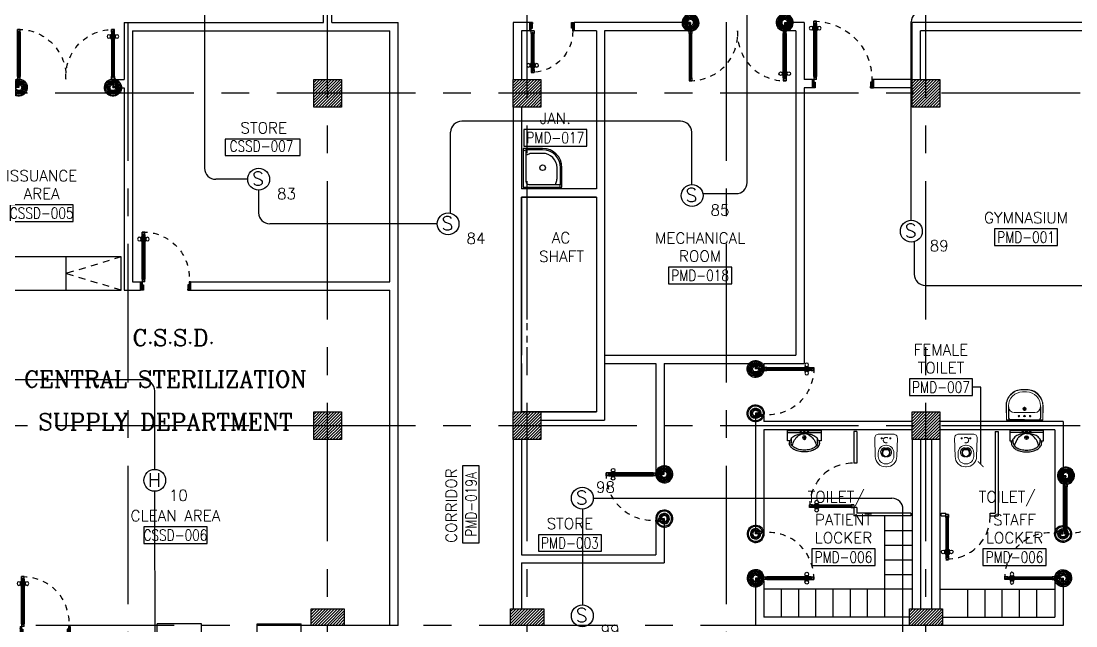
# Model space of a CAD drawing. Extents: x 0 to 93.3, y -13.5 to 76.8.
# Drawn here: x 57.49 to 76.53, y 33.01 to 43.92 of the extents above; entities that cross this region are included whole.
import ezdxf
from ezdxf.enums import TextEntityAlignment as Align

# ---------------------------------------------------------------- set-up
doc = ezdxf.new("R2010")
doc.units = 0
doc.header["$MEASUREMENT"] = 0
for name, pattern in [('CENTERX2', [4, 2.5, -0.5, 0.5, -0.5]), ('DASHED', [0.75, 0.5, -0.25]), ('HIDDEN', [0.375, 0.25, -0.125]), ('HIDDEN2', [0.1875, 0.125, -0.0625])]:
    doc.linetypes.add(name, pattern=pattern)
doc.layers.get('0').update_dxf_attribs({"color": 11, "linetype": 'CONTINUOUS'})
for name, color, linetype in [('AXES', 11, 'CENTERX2'), ('COL', 11, 'CONTINUOUS'), ('COUNTER', 11, 'CONTINUOUS'), ('DOOR', 11, 'CONTINUOUS'), ('E-FIRE', 4, 'CONTINUOUS'), ('E-WIRE', 4, 'CONTINUOUS'), ('EQ', 11, 'CONTINUOUS'), ('FIX', 11, 'CONTINUOUS'), ('HAT', 11, 'CONTINUOUS'), ('HIDDEN', 11, 'HIDDEN2'), ('Locker', 11, 'CONTINUOUS'), ('PART', 11, 'CONTINUOUS'), ('RM-BOX', 11, 'CONTINUOUS'), ('RM-IND', 11, 'CONTINUOUS'), ('RM-NAME', 11, 'CONTINUOUS'), ('RM-NO', 11, 'CONTINUOUS'), ('SUNI-FUR', 11, 'CONTINUOUS'), ('TEXT', 11, 'CONTINUOUS'), ('WALL', 11, 'CONTINUOUS')]:
    doc.layers.add(name, color=color, linetype=linetype)
doc.styles.add('ROMANC', font='romanc', dxfattribs={"height": 0.1})
doc.styles.add('ROMANS', font='ROMANS.shx', dxfattribs={"width": 0.6})
doc.dimstyles.new('STANDARD in', dxfattribs={"dimtxt": 0.2, "dimasz": 0.1, "dimexe": 0.07, "dimexo": 0.05, "dimgap": 0.1, "dimtad": 1, "dimdec": 0, "dimlfac": 1000, "dimzin": 0, "dimdsep": 46, "dimtxsty": 'ROMANS', "dimblk": 'ARCHTICK', "dimcen": 0.05, "dimdle": 0.05, "dimclrd": 7, "dimclre": 7, "dimclrt": 2, "dimadec": 0, "dimazin": 0, "dimtfac": 1, "dimtdec": 0, "dimtmove": 2, "dimatfit": 3, "dimldrblk": 'ARCHTICK', "dimfxl": 0, "dimtolj": 1, "dimtzin": 0, "dimarcsym": 0})
pattern_1 = [(45, (-386.805687, -5.511), (-0.0265165043, 0.0265165043), [])]

# ---------------------------------------------------------------- blocks, each defined once
blk = doc.blocks.new('DOOR90')
at = {"layer": 'DOOR', "color": 7, "linetype": 'ByBlock'}
for p, q in [((-150, 0), (0, 0)), ((-150, 0), (-150, -25)), ((0, -50), (-114, 0)), ((0, -50), (-40, 0)), ((0, -50), (0, 0)), ((-1000, -25), (-1050, -25)), ((-1050, -75), (-1050, -25)), ((-1050, -25), (-1050, -75)), ((-1000, -75), (-1050, -75)), ((-1000, -42), (-1020, -42)), ((-1020, -42), (-1020, -58)), ((-1000, -58), (-1020, -58)), ((-1000, -25), (-1000, -42)), ((-1000, -58), (-1000, -75)), ((-878, -18), (-968, -18)), ((-968, -25), (-968, -18)), ((-968, -75), (-968, -82)), ((-878, -82), (-968, -82)), ((-955, -9), (-890, -9)), ((-955, -18), (-955, -9)), ((-955, -18), (-890, -18)), ((-955, -82), (-890, -82)), ((-955, -82), (-955, -91)), ((-955, -91), (-890, -91)), ((-890, -18), (-890, -9)), ((-890, -82), (-890, -91)), ((-878, -25), (-878, -18)), ((-878, -75), (-878, -82)), ((-200, -25), (-150, -25)), ((-200, -42), (-200, -25)), ((-180, -42), (-200, -42)), ((-200, -58), (-180, -58)), ((-200, -75), (-200, -58)), ((-150, -75), (-200, -75)), ((-180, -58), (-180, -42)), ((-150, -25), (-100, -25)), ((-150, -75), (-150, -25)), ((-100, -25), (-100, -50)), ((0, -50), (-100, -37)), ((-100, -50), (0, -50)), ((-150, -875), (-100, -875)), ((-150, -900), (-150, -875)), ((-150, -900), (0, -900)), ((0, -900), (-150, -900)), ((0, -850), (-114, -900)), ((-100, -875), (-100, -850)), ((0, -850), (-100, -863)), ((-100, -850), (0, -850)), ((0, -850), (-40, -900)), ((0, -850), (0, -900))]:
    blk.add_line(p, q, dxfattribs=at)
at = {"layer": 'DOOR', "linetype": 'ByBlock'}
for p, q in [((-200, -25), (-1000, -25)), ((-200, -42), (-1000, -42)), ((-200, -58), (-1000, -58)), ((-1000, -75), (-200, -75))]:
    blk.add_line(p, q, dxfattribs=at)
at = {"layer": 'DOOR', "color": 7, "linetype": 'ByBlock'}
for centre in [(-923, 24), (-923, -124)]:
    blk.add_circle(centre, 32.4, dxfattribs=at)
for centre, radius, start, end in [((0, -50), 154, 161.1053, 166.2858), ((0, -50), 94.4, 148.0182, 180), ((0, -50), 134, 158.1598, 169.28), ((0, -50), 114, 154.0838, 167.3774), ((0, -50), 74.4, 137.7764, 180), ((0, -50), 54.4, 113.2074, 180), ((0, -50), 34.4, 90, 180), ((0, -50), 14.4, 90, 180), ((0, -850), 154, 193.7142, 198.8947), ((0, -850), 134, 190.72, 201.8402), ((0, -850), 94.4, 180, 211.9818), ((0, -850), 74.4, 180, 222.2236), ((0, -850), 54.4, 180, 246.7926), ((0, -850), 34.4, 180, 270), ((0, -850), 14.4, 180, 270)]:
    blk.add_arc(centre, radius, start, end, dxfattribs=at)
at = {"layer": 'DOOR', "linetype": 'HIDDEN', "ltscale": 0.5}
blk.add_arc((-222, -50), 828, 178.2701, 275.003, dxfattribs=at)
blk = doc.blocks.new('RM1')
at = {"layer": 'RM-BOX'}
blk.add_lwpolyline([(570, -200), (-570, -200), (-570, -500), (570, -500)], close=True, dxfattribs=at)
at = {"layer": 'RM-NAME', "style": 'ROMANS'}
for tag, p in [('ROOMNAME1', (0, 324)), ('ROOMNAME2', (0, 0))]:
    blk.add_attdef(tag, text='', height=200, dxfattribs=at).set_placement(p, align=Align.MIDDLE)
at = {"layer": 'RM-NO', "style": 'ROMANS', "width": 0.8}
blk.add_attdef('ROOMNO', text='', height=200, dxfattribs=at).set_placement((0, -350), align=Align.MIDDLE)
blk = doc.blocks.new('JAN-001')
for p, q in [((730, -30), (30, -30)), ((30, -30), (30, -730)), ((80, -130), (80, -705)), ((705, -80), (130, -80)), ((610, -80), (635, -152)), ((640, -380), (640, -184)), ((688, -30), (704, -76)), ((705, -380), (705, -84)), ((730, -380), (730, -30)), ((30, -688), (76, -704)), ((30, -730), (380, -730)), ((80, -610), (152, -635)), ((84, -705), (380, -705)), ((184, -640), (380, -640))]:
    blk.add_line(p, q)
blk.add_circle((380, -380), 50)
for centre, radius, start, end in [((130, -130), 50, 90, 180), ((540, -184), 100, 0, 19.0039), ((680, -84), 25, 0, 19.0039), ((380, -380), 350, 270, 0), ((380, -380), 325, 270, 0), ((380, -380), 260, 270, 0), ((84, -680), 25, 250.9961, 270), ((184, -540), 100, 250.9961, 270)]:
    blk.add_arc(centre, radius, start, end)
blk = doc.blocks.new('COL50')
at = {"layer": 'COL'}
blk.add_lwpolyline([(-250, 250), (-250, -250), (250, -250), (250, 250)], close=True, dxfattribs=at)
blk = doc.blocks.new('*X78')
at = {"color": 0}
for p, q in [((235129, 41929), (235600, 42401)), ((235129, 41982), (235547, 42401)), ((235129, 42035), (235494, 42401)), ((235129, 42088), (235441, 42401)), ((235129, 42141), (235388, 42401)), ((235129, 42194), (235335, 42401)), ((235129, 42248), (235282, 42401)), ((235129, 42301), (235229, 42401)), ((235129, 42354), (235176, 42401)), ((235153, 41901), (235629, 42376)), ((235206, 41901), (235629, 42323)), ((235259, 41901), (235629, 42270)), ((235312, 41901), (235629, 42217)), ((235365, 41901), (235629, 42164)), ((235418, 41901), (235629, 42111)), ((235471, 41901), (235629, 42058)), ((235525, 41901), (235629, 42005)), ((235578, 41901), (235629, 41952))]:
    blk.add_line(p, q, dxfattribs=at)
blk = doc.blocks.new('*X76')
at = {"color": 0}
for p, q in [((238729, 41923), (239206, 42401)), ((238729, 41976), (239153, 42401)), ((238729, 42029), (239100, 42401)), ((238729, 42082), (239047, 42401)), ((238729, 42135), (238994, 42401)), ((238729, 42188), (238941, 42401)), ((238729, 42241), (238888, 42401)), ((238729, 42294), (238835, 42401)), ((238729, 42347), (238782, 42401)), ((238760, 41901), (239229, 42370)), ((238813, 41901), (239229, 42317)), ((238866, 41901), (239229, 42264)), ((238919, 41901), (239229, 42211)), ((238972, 41901), (239229, 42158)), ((239025, 41901), (239229, 42105)), ((239078, 41901), (239229, 42052)), ((239131, 41901), (239229, 41999)), ((239184, 41901), (239229, 41946))]:
    blk.add_line(p, q, dxfattribs=at)
blk = doc.blocks.new('*X77')
at = {"color": 0}
for p, q in [((235129, 47922), (235608, 48401)), ((235129, 47975), (235554, 48401)), ((235129, 48028), (235501, 48401)), ((235129, 48081), (235448, 48401)), ((235129, 48134), (235395, 48401)), ((235129, 48187), (235342, 48401)), ((235129, 48240), (235289, 48401)), ((235129, 48293), (235236, 48401)), ((235129, 48346), (235183, 48401)), ((235161, 47901), (235629, 48369)), ((235214, 47901), (235629, 48316)), ((235267, 47901), (235629, 48263)), ((235320, 47901), (235629, 48210)), ((235373, 47901), (235629, 48157)), ((235426, 47901), (235629, 48104)), ((235479, 47901), (235629, 48051)), ((235532, 47901), (235629, 47998)), ((235585, 47901), (235629, 47945))]:
    blk.add_line(p, q, dxfattribs=at)
blk = doc.blocks.new('*X75')
at = {"color": 0}
for p, q in [((238729, 47916), (239214, 48401)), ((238729, 47969), (239161, 48401)), ((238729, 48022), (239108, 48401)), ((238729, 48075), (239055, 48401)), ((238729, 48128), (239002, 48401)), ((238729, 48181), (238949, 48401)), ((238729, 48234), (238896, 48401)), ((238729, 48287), (238843, 48401)), ((238729, 48340), (238790, 48401)), ((238729, 48393), (238736, 48401)), ((238767, 47901), (239229, 48363)), ((238820, 47901), (239229, 48310)), ((238873, 47901), (239229, 48257)), ((238926, 47901), (239229, 48204)), ((238979, 47901), (239229, 48151)), ((239032, 47901), (239229, 48098)), ((239085, 47901), (239229, 48045)), ((239138, 47901), (239229, 47992)), ((239191, 47901), (239229, 47938))]:
    blk.add_line(p, q, dxfattribs=at)
blk = doc.blocks.new('*X74')
at = {"color": 0}
for p, q in [((245929, 41911), (246419, 42401)), ((245929, 41964), (246366, 42401)), ((245929, 42017), (246313, 42401)), ((245929, 42070), (246260, 42401)), ((245929, 42123), (246207, 42401)), ((245929, 42176), (246154, 42401)), ((245929, 42229), (246101, 42401)), ((245929, 42282), (246048, 42401)), ((245929, 42335), (245995, 42401)), ((245929, 42388), (245942, 42401)), ((245972, 41901), (246429, 42358)), ((246025, 41901), (246429, 42305)), ((246078, 41901), (246429, 42251)), ((246131, 41901), (246429, 42198)), ((246184, 41901), (246429, 42145)), ((246237, 41901), (246429, 42092)), ((246290, 41901), (246429, 42039)), ((246343, 41901), (246429, 41986)), ((246396, 41901), (246429, 41933))]:
    blk.add_line(p, q, dxfattribs=at)
blk = doc.blocks.new('WC')
at = {"layer": 'FIX', "lineweight": 20}
for p, q in [((339, 5), (339, -5)), ((395, 76), (490, 60)), ((475, 141), (538, 141)), ((534, 24), (540, 0)), ((540, 0), (534, -24)), ((674, 5), (674, -5)), ((490, -60), (395, -76)), ((538, -141), (475, -141)), ((213, -204), (210, -204))]:
    blk.add_line(p, q, dxfattribs=at)
at = {"layer": 'FIX', "linetype": 'Continuous', "lineweight": 20}
blk.add_line((420, -47), (420, 45), dxfattribs=at)
at = {"layer": 'FIX', "lineweight": 20}
for points in [[(210, -204, -0.414214), (137, -131), (137, 0), (137, 131, -0.414214), (210, 204)], [(727, -5), (727, 5, 0.414214), (538, 194), (210, 204)], [(727, 5), (727, -5, -0.414214), (538, -194), (210, -204)]]:
    blk.add_lwpolyline(points, format="xyb", dxfattribs=at)
at = {"layer": 'FIX', "linetype": 'HIDDEN2', "lineweight": 20, "ltscale": 0.3}
blk.add_circle((245, 0), 49.8, dxfattribs=at)
at = {"layer": 'FIX', "linetype": 'HIDDEN', "lineweight": 20, "ltscale": 0.05}
for centre in [(213, 78), (213, -77)]:
    blk.add_circle(centre, 11.6, dxfattribs=at)
at = {"layer": 'FIX', "lineweight": 20}
for centre, radius, start, end in [((475, 5), 136, 90, 180), ((464, -18), 82, 51.0758, 71.504), ((473, -7), 68.2, 27.1532, 51.0758), ((538, 5), 136, 360, 90), ((475, -5), 136, 180, 270), ((464, 18), 82, 288.496, 308.9242), ((473, 7), 68.2, 308.9242, 332.8468), ((538, -5), 136, 270, 0)]:
    blk.add_arc(centre, radius, start, end, dxfattribs=at)
at = {"layer": 'FIX', "linetype": 'Continuous', "lineweight": 20}
for centre, start, end in [((443, 46), 88.3879, 182.3338), ((442, -46), 177.6662, 271.6121)]:
    blk.add_arc(centre, 22.3, start, end, dxfattribs=at)
blk = doc.blocks.new('A$C272A55A0')
at = {"layer": 'DOOR', "color": 0, "linetype": 'ByBlock'}
for p, q in [((0, 900), (0, 1050)), ((50, 1050), (0, 1050)), ((50, 950), (50, 1050)), ((1750, 950), (1750, 1050)), ((1750, 1050), (1800, 1050)), ((1800, 1050), (1800, 900)), ((0, 900), (25, 900)), ((25, 950), (50, 950)), ((25, 900), (25, 950)), ((75, 900), (25, 900)), ((25, 850), (25, 900)), ((42, 850), (25, 850)), ((58, 870), (42, 870)), ((42, 870), (42, 850)), ((58, 850), (58, 870)), ((75, 850), (58, 850)), ((75, 900), (75, 850)), ((1725, 900), (1775, 900)), ((1725, 900), (1725, 850)), ((1725, 850), (1742, 850)), ((1742, 870), (1758, 870)), ((1742, 850), (1742, 870)), ((1775, 950), (1750, 950)), ((1758, 870), (1758, 850)), ((1758, 850), (1775, 850)), ((1775, 900), (1775, 950)), ((1800, 900), (1775, 900)), ((1775, 850), (1775, 900)), ((25, 50), (42, 50)), ((25, 50), (25, 0)), ((25, 0), (75, 0)), ((75, 0), (25, 0)), ((42, 50), (42, 30)), ((42, 30), (58, 30)), ((58, 50), (75, 50)), ((58, 50), (58, 30)), ((75, 50), (75, 0)), ((1718, 160), (1709, 160)), ((1709, 95), (1709, 160)), ((1718, 95), (1709, 95)), ((1725, 173), (1718, 173)), ((1718, 173), (1718, 83)), ((1718, 95), (1718, 160)), ((1725, 83), (1718, 83)), ((1742, 50), (1725, 50)), ((1725, 50), (1725, 0)), ((1775, 0), (1725, 0)), ((1725, 0), (1775, 0)), ((1742, 50), (1742, 30)), ((1758, 30), (1742, 30)), ((1775, 50), (1758, 50)), ((1758, 50), (1758, 30)), ((1775, 173), (1782, 173)), ((1775, 83), (1782, 83)), ((1775, 50), (1775, 0)), ((1782, 173), (1782, 83)), ((1782, 160), (1791, 160)), ((1782, 95), (1782, 160)), ((1782, 95), (1791, 95)), ((1791, 95), (1791, 160))]:
    blk.add_line(p, q, dxfattribs=at)
at = {"layer": 'DOOR', "color": 9, "linetype": 'ByBlock'}
for p, q in [((50, 1050), (0, 1010)), ((50, 1050), (0, 937)), ((50, 1050), (37, 950)), ((1750, 1050), (1800, 1010)), ((1750, 1050), (1800, 937)), ((1750, 1050), (1763, 950))]:
    blk.add_line(p, q, dxfattribs=at)
at = {"layer": 'DOOR', "linetype": 'ByBlock'}
for p, q in [((25, 850), (25, 50)), ((42, 850), (42, 50)), ((58, 850), (58, 50)), ((75, 50), (75, 850)), ((1725, 50), (1725, 850)), ((1742, 850), (1742, 50)), ((1758, 850), (1758, 50)), ((1775, 850), (1775, 50))]:
    blk.add_line(p, q, dxfattribs=at)
at = {"layer": 'DOOR', "color": 0, "linetype": 'ByBlock'}
for centre in [(1676, 128), (1824, 128)]:
    blk.add_circle(centre, 32.4, dxfattribs=at)
at = {"layer": 'DOOR', "color": 9, "linetype": 'ByBlock'}
for centre, radius, start, end in [((50, 1050), 54.4, 203.2074, 270), ((50, 1050), 74.4, 227.7764, 270), ((50, 1050), 94.4, 238.0182, 270), ((50, 1050), 34.4, 180, 270), ((50, 1050), 14.4, 180, 270), ((1750, 1050), 14.4, 270, 0), ((1750, 1050), 34.4, 270, 0), ((1750, 1050), 54.4, 270, 336.7926), ((1750, 1050), 74.4, 270, 312.2236), ((1750, 1050), 94.4, 270, 301.9818), ((50, 1050), 114, 244.0838, 257.3774), ((50, 1050), 134, 248.1598, 259.28), ((50, 1050), 154, 251.1053, 256.2858), ((1750, 1050), 114, 282.6226, 295.9162), ((1750, 1050), 134, 280.72, 291.8402), ((1750, 1050), 154, 283.7142, 288.8947)]:
    blk.add_arc(centre, radius, start, end, dxfattribs=at)
at = {"layer": 'DOOR', "linetype": 'HIDDEN', "ltscale": 0.5}
for centre, start, end in [((50, 851), 268.3174, 3.2965), ((1750, 851), 176.7035, 271.6826)]:
    blk.add_arc(centre, 851, start, end, dxfattribs=at)
at = {"layer": 'WALL', "linetype": 'ByBlock'}
blk.add_line((1800, 900), (1800, 1050), dxfattribs=at)
blk = doc.blocks.new('*X71')
at = {"color": 0}
for p, q in [((245926, 47901), (246426, 48401)), ((245929, 47956), (246373, 48401)), ((245929, 48009), (246320, 48401)), ((245929, 48062), (246267, 48401)), ((245929, 48115), (246214, 48401)), ((245929, 48168), (246161, 48401)), ((245929, 48221), (246108, 48401)), ((245929, 48275), (246055, 48401)), ((245929, 48328), (246002, 48401)), ((245929, 48381), (245949, 48401)), ((245979, 47901), (246429, 48350)), ((246032, 47901), (246429, 48297)), ((246085, 47901), (246429, 48244)), ((246138, 47901), (246429, 48191)), ((246191, 47901), (246429, 48138)), ((246244, 47901), (246429, 48085)), ((246297, 47901), (246429, 48032)), ((246351, 47901), (246429, 47979)), ((246404, 47901), (246429, 47926))]:
    blk.add_line(p, q, dxfattribs=at)
blk = doc.blocks.new('LAV-003')
at = {"layer": 'FIX', "linetype": 'ByBlock'}
blk.add_line((-328, -25), (328, -25), dxfattribs=at)
at = {"layer": 'FIX', "linetype": 'Continuous', "lineweight": 20}
for p, q in [((-328, -285), (-328, -25)), ((0, -165), (-187, -165)), ((0, -165), (187, -165)), ((328, -285), (328, -25)), ((-288, -285), (-288, -265)), ((287, -285), (287, -265)), ((0, -535), (-38, -535)), ((0, -535), (38, -535)), ((0, -575), (-38, -575)), ((0, -575), (38, -575))]:
    blk.add_line(p, q, dxfattribs=at)
at = {"layer": 'FIX', "linetype": 'ByBlock', "ltscale": 0.3}
for p, q in [((-288, -265), (-288, -60)), ((0, -35), (-262, -35)), ((0, -35), (262, -35)), ((287, -265), (287, -60))]:
    blk.add_line(p, q, dxfattribs=at)
at = {"layer": 'FIX', "lineweight": 20}
for p, q in [((-16, -101), (15, -101)), ((0, -85), (0, -116))]:
    blk.add_line(p, q, dxfattribs=at)
at = {"layer": 'FIX', "linetype": 'DASHED', "lineweight": 20, "ltscale": 0.04}
for p, q in [((-36, -230), (37, -230)), ((0, -194), (0, -266))]:
    blk.add_line(p, q, dxfattribs=at)
at = {"layer": 'FIX', "linetype": 'Continuous', "lineweight": 20}
blk.add_lwpolyline([(295, -25), (0, -25), (-328, -25), (-334, -285, 0.414214), (-38, -582), (0, -582), (38, -582, 0.414214), (334, -285), (328, -25), (0, -25)], format="xyb", dxfattribs=at)
at = {"layer": 'FIX', "linetype": 'HIDDEN', "lineweight": 20, "ltscale": 0.05}
for centre in [(-100, -101), (100, -101)]:
    blk.add_circle(centre, 12.4, dxfattribs=at)
at = {"layer": 'FIX', "lineweight": 20}
for centre, radius in [((0, -101), 15.5), ((0, -230), 29.5), ((0, -230), 22.5)]:
    blk.add_circle(centre, radius, dxfattribs=at)
at = {"layer": 'FIX', "linetype": 'ByBlock', "ltscale": 0.3}
for centre, start, end in [((-262, -60), 90, 180), ((262, -60), 0, 90)]:
    blk.add_arc(centre, 25, start, end, dxfattribs=at)
at = {"layer": 'FIX', "linetype": 'Continuous', "lineweight": 20}
for centre, radius, start, end in [((-187, -265), 100, 90, 180), ((187, -265), 100, 0, 90), ((-38, -285), 290, 180, 270), ((-38, -285), 250, 180, 270), ((38, -285), 290, 270, 0), ((38, -285), 250, 270, 0)]:
    blk.add_arc(centre, radius, start, end, dxfattribs=at)
blk = doc.blocks.new('DOOR110')
at = {"layer": 'DOOR', "color": 7, "linetype": 'ByBlock'}
for p, q in [((-150, 0), (-150, -25)), ((-150, 0), (0, 0)), ((0, -50), (-114, 0)), ((0, -50), (-40, 0)), ((0, -50), (0, 0)), ((-1200, -25), (-1200, -75)), ((-1200, -75), (-1200, -25)), ((-1150, -25), (-1200, -25)), ((-1150, -75), (-1200, -75)), ((-1170, -42), (-1170, -58)), ((-1150, -42), (-1170, -42)), ((-1150, -58), (-1170, -58)), ((-1150, -25), (-1150, -42)), ((-1150, -58), (-1150, -75)), ((-1118, -25), (-1118, -18)), ((-1028, -18), (-1118, -18)), ((-1118, -75), (-1118, -82)), ((-1028, -82), (-1118, -82)), ((-1105, -18), (-1105, -9)), ((-1105, -9), (-1040, -9)), ((-1105, -18), (-1040, -18)), ((-1105, -82), (-1105, -91)), ((-1105, -82), (-1040, -82)), ((-1105, -91), (-1040, -91)), ((-1040, -18), (-1040, -9)), ((-1040, -82), (-1040, -91)), ((-1028, -25), (-1028, -18)), ((-1028, -75), (-1028, -82)), ((-200, -42), (-200, -25)), ((-200, -25), (-150, -25)), ((-180, -42), (-200, -42)), ((-200, -75), (-200, -58)), ((-200, -58), (-180, -58)), ((-150, -75), (-200, -75)), ((-180, -58), (-180, -42)), ((-150, -75), (-150, -25)), ((-150, -25), (-100, -25)), ((-100, -25), (-100, -50)), ((0, -50), (-100, -37)), ((-100, -50), (0, -50)), ((-150, -1075), (-100, -1075)), ((-150, -1100), (-150, -1075)), ((-150, -1100), (0, -1100)), ((0, -1100), (-150, -1100)), ((0, -1050), (-114, -1100)), ((-100, -1075), (-100, -1050)), ((0, -1050), (-100, -1063)), ((-100, -1050), (0, -1050)), ((0, -1050), (-40, -1100)), ((0, -1050), (0, -1100))]:
    blk.add_line(p, q, dxfattribs=at)
at = {"layer": 'DOOR', "linetype": 'ByBlock'}
for p, q in [((-200, -25), (-1150, -25)), ((-200, -42), (-1150, -42)), ((-200, -58), (-1150, -58)), ((-1150, -75), (-200, -75))]:
    blk.add_line(p, q, dxfattribs=at)
at = {"layer": 'DOOR', "color": 7, "linetype": 'ByBlock'}
for centre in [(-1073, 24), (-1073, -124)]:
    blk.add_circle(centre, 32.4, dxfattribs=at)
for centre, radius, start, end in [((0, -50), 154, 161.1053, 166.2858), ((0, -50), 94.4, 148.0182, 180), ((0, -50), 134, 158.1598, 169.28), ((0, -50), 114, 154.0838, 167.3774), ((0, -50), 74.4, 137.7764, 180), ((0, -50), 54.4, 113.2074, 180), ((0, -50), 34.4, 90, 180), ((0, -50), 14.4, 90, 180), ((0, -1050), 154, 193.7142, 198.8947), ((0, -1050), 134, 190.72, 201.8402), ((0, -1050), 94.4, 180, 211.9818), ((0, -1050), 74.4, 180, 222.2236), ((0, -1050), 54.4, 180, 246.7926), ((0, -1050), 34.4, 180, 270), ((0, -1050), 14.4, 180, 270)]:
    blk.add_arc(centre, radius, start, end, dxfattribs=at)
at = {"layer": 'DOOR', "linetype": 'HIDDEN', "ltscale": 0.5}
blk.add_arc((-150, -25), 1050, 180, 270, dxfattribs=at)
blk = doc.blocks.new('DOOR80')
at = {"layer": 'DOOR', "color": 7, "linetype": 'ByBlock'}
for p, q in [((-150, 800), (0, 800)), ((-150, 800), (-150, 775)), ((0, 800), (-150, 800)), ((-150, 775), (-100, 775)), ((0, 750), (-114, 800)), ((-100, 775), (-100, 750)), ((0, 750), (-100, 763)), ((0, 750), (-40, 800)), ((0, 750), (0, 800)), ((-100, 750), (0, 750)), ((-850, 75), (-900, 75)), ((-900, 75), (-900, 25)), ((-900, 25), (-900, 75)), ((-850, 25), (-900, 25)), ((-850, 58), (-870, 58)), ((-870, 42), (-870, 58)), ((-850, 42), (-870, 42)), ((-850, 58), (-850, 75)), ((-850, 25), (-850, 42)), ((-727, 82), (-817, 82)), ((-817, 75), (-817, 82)), ((-817, 25), (-817, 18)), ((-727, 18), (-817, 18)), ((-805, 91), (-740, 91)), ((-805, 82), (-805, 91)), ((-805, 82), (-740, 82)), ((-805, 18), (-740, 18)), ((-805, 18), (-805, 9)), ((-805, 9), (-740, 9)), ((-740, 82), (-740, 91)), ((-740, 18), (-740, 9)), ((-727, 75), (-727, 82)), ((-727, 25), (-727, 18)), ((-150, 75), (-200, 75)), ((-200, 75), (-200, 58)), ((-200, 58), (-180, 58)), ((-180, 42), (-200, 42)), ((-200, 42), (-200, 25)), ((-200, 25), (-150, 25)), ((-180, 58), (-180, 42)), ((-150, 75), (-150, 25)), ((-150, 25), (-100, 25)), ((-150, 0), (-150, 25)), ((0, 0), (-150, 0)), ((0, 50), (-114, 0)), ((-100, 25), (-100, 50)), ((0, 50), (-100, 37)), ((-100, 50), (0, 50)), ((0, 50), (-40, 0)), ((0, 50), (0, 0))]:
    blk.add_line(p, q, dxfattribs=at)
at = {"layer": 'DOOR', "linetype": 'ByBlock'}
for p, q in [((-850, 75), (-200, 75)), ((-200, 58), (-850, 58)), ((-200, 42), (-850, 42)), ((-200, 25), (-850, 25))]:
    blk.add_line(p, q, dxfattribs=at)
at = {"layer": 'DOOR', "color": 7, "linetype": 'ByBlock'}
for centre in [(-772, 124), (-772, -24)]:
    blk.add_circle(centre, 32.4, dxfattribs=at)
at = {"layer": 'DOOR', "linetype": 'HIDDEN', "ltscale": 0.5}
blk.add_arc((-149, 23), 752, 90.0695, 176.0204, dxfattribs=at)
at = {"layer": 'DOOR', "color": 7, "linetype": 'ByBlock'}
for centre, radius, start, end in [((0, 750), 154, 161.1053, 166.2858), ((0, 750), 134, 158.1598, 169.28), ((0, 750), 94.4, 148.0182, 180), ((0, 750), 74.4, 137.7764, 180), ((0, 750), 54.4, 113.2074, 180), ((0, 750), 34.4, 90, 180), ((0, 750), 14.4, 90, 180), ((0, 50), 154, 193.7142, 198.8947), ((0, 50), 134, 190.72, 201.8402), ((0, 50), 114, 192.6226, 205.9162), ((0, 50), 94.4, 180, 211.9818), ((0, 50), 74.4, 180, 222.2236), ((0, 50), 54.4, 180, 246.7926), ((0, 50), 34.4, 180, 270), ((0, 50), 14.4, 180, 270)]:
    blk.add_arc(centre, radius, start, end, dxfattribs=at)
blk = doc.blocks.new('3')
at = {"layer": 'SUNI-FUR', "linetype": 'Continuous'}
for p, q in [((-0.304, 0), (-0.304, -0.192)), ((0.304, 0), (-0.304, 0)), ((0.304, -0.192), (0.304, 0)), ((0.304, -0.039), (-0.304, -0.039)), ((-0.254, -0.192), (-0.239, -0.15)), ((-0.239, -0.228), (-0.239, -0.15)), ((0.032, -0.13), (-0.032, -0.13)), ((0.016, -0.021), (-0.015, -0.021)), ((0, -0.005), (0, -0.037)), ((0, -0.098), (0, -0.162)), ((0.239, -0.15), (0.254, -0.192)), ((0.239, -0.15), (0.239, -0.228)), ((-0.304, -0.192), (-0.254, -0.192)), ((-0.271, -0.228), (-0.271, -0.192)), ((0.254, -0.192), (0.304, -0.192)), ((0.271, -0.192), (0.271, -0.228))]:
    blk.add_line(p, q, dxfattribs=at)
for centre, radius in [((-0.065, -0.021), 0.0124), ((0, -0.13), 0.0325), ((0, -0.021), 0.0155), ((0.065, -0.021), 0.0124)]:
    blk.add_circle(centre, radius, dxfattribs=at)
for centre, radius, start, end in [((-0.085, -0.267), 0.193, 117.0377, 142.6695), ((0.104, -0.343), 0.328, 144.0392, 163.2739), ((-0.028, -0.365), 0.307, 103.0865, 118.1878), ((0.054, -0.312), 0.27, 118.7422, 143.0578), ((-0.008, -0.528), 0.47, 89.0532, 100.9895), ((-0.012, -0.189), 0.13, 84.8536, 119.4454), ((0, -0.527), 0.469, 78.0637, 90), ((0.003, -0.228), 0.168, 61.4441, 91.1678), ((-0.04, -0.297), 0.25, 35.9608, 60.2764), ((0.034, -0.367), 0.306, 62.9623, 78.0637), ((-0.104, -0.343), 0.328, 16.7261, 35.9608), ((0.085, -0.267), 0.193, 37.3305, 62.9623), ((-0.191, -0.235), 0.0807, 174.5539, 214.673), ((-0.083, -0.16), 0.212, 214.673, 239.0867), ((-0.187, -0.234), 0.0525, 173.0893, 213.2084), ((-0.083, -0.16), 0.18, 214.673, 239.0867), ((0.204, -0.373), 0.433, 163.2739, 167.375), ((-0.035, -0.081), 0.305, 239.0867, 256.0699), ((-0.035, -0.081), 0.272, 239.0867, 256.0699), ((0, 0.062), 0.452, 256.0699, 270), ((0, 0.062), 0.419, 256.0699, 270), ((0, 0.062), 0.419, 270, 283.9301), ((0, 0.062), 0.452, 270, 283.9301), ((0.035, -0.081), 0.272, 283.9301, 300.9133), ((0.035, -0.081), 0.305, 283.9301, 300.9133), ((0.089, -0.171), 0.167, 300.9133, 325.327), ((0.089, -0.171), 0.2, 300.9133, 325.327), ((-0.204, -0.373), 0.433, 12.7359, 16.7261), ((0.171, -0.228), 0.068, 325.327, 0), ((0.171, -0.228), 0.101, 325.327, 0)]:
    blk.add_arc(centre, radius, start, end, dxfattribs=at)
blk = doc.blocks.new('H')
at = {"layer": 'E-FIRE'}
blk.add_circle((0, 0), 197, dxfattribs=at)
at = {"layer": 'E-FIRE', "color": 3, "style": 'ROMANS'}
blk.add_text('H', height=250, dxfattribs=at).set_placement((-127, -118))
blk = doc.blocks.new('S')
at = {"layer": 'E-FIRE'}
blk.add_circle((0, 0), 197, dxfattribs=at)
at = {"layer": 'E-FIRE', "color": 3, "style": 'ROMANS'}
blk.add_text('S', height=250, dxfattribs=at).set_placement((-119, -115))

msp = doc.modelspace()

# ---------------------------------------------------------------- hatches: boundary and pattern name
at = {"layer": 'HAT'}
h = msp.add_hatch(dxfattribs=at)
h.set_pattern_fill('ANSI31', color=256, scale=0.3, style=0)
h.set_pattern_definition([(45, (-390.405687, -5.511), (-0.0265165043, 0.0265165043), [])])
h.paths.add_polyline_path([(63.0195, 33.02), (63.0195, 33.32), (63.3195, 33.32), (63.3195, 33.02)])
h.paths.add_polyline_path([(62.7195, 33.02), (62.7195, 33.32), (63.0195, 33.32), (63.0195, 33.02)])
h = msp.add_hatch(dxfattribs=at)
h.set_pattern_fill('ANSI31', color=256, scale=0.3, style=0)
h.set_pattern_definition(pattern_1)
h.paths.add_polyline_path([(66.6195, 33.02), (66.6195, 33.32), (66.9195, 33.32), (66.9195, 33.02)])
h.paths.add_polyline_path([(66.3195, 33.02), (66.3195, 33.32), (66.6195, 33.32), (66.6195, 33.02)])
h = msp.add_hatch(dxfattribs=at)
h.set_pattern_fill('ANSI31', color=256, scale=0.3, style=0)
h.set_pattern_definition(pattern_1)
h.paths.add_polyline_path([(73.8195, 33.32), (73.8195, 33.02), (73.5195, 33.02), (73.5195, 33.32)])
h.paths.add_polyline_path([(74.1195, 33.32), (74.1195, 33.02), (73.8195, 33.02), (73.8195, 33.32)])

# ---------------------------------------------------------------- linework, layer by layer
at = {"layer": 'AXES'}
for p, q in [((63.0195, -1.4643), (63.0195, 76.0748)), ((66.6195, -1.4643), (66.6195, 76.0748)), ((73.8195, -1.4643), (73.8195, 76.0748)), ((59.4195, 5.4), (59.4195, 64.22)), ((70.2195, 5.4), (70.2195, 64.22)), ((92.6023, 42.62), (22.7795, 42.62)), ((92.6023, 36.62), (22.7795, 36.62)), ((92.2523, 33.02), (22.7795, 33.02))]:
    msp.add_line(p, q, dxfattribs=at)
at = {"layer": 'COL'}
for points in [[(74.0695, 36.87), (74.0695, 36.37), (73.5695, 36.37), (73.5695, 36.87)], [(62.7195, 33.32), (63.3195, 33.32), (63.3195, 33.02), (62.7195, 33.02)], [(66.3195, 33.32), (66.9195, 33.32), (66.9195, 33.02), (66.3195, 33.02)], [(74.1195, 33.02), (73.5195, 33.02), (73.5195, 33.32), (74.1195, 33.32)]]:
    msp.add_lwpolyline(points, close=True, dxfattribs=at)
at = {"layer": 'COUNTER'}
msp.add_line((58.2945, 39.6659), (58.2945, 39.0659), dxfattribs=at)
at = {"layer": 'COUNTER', "linetype": 'HIDDEN2'}
for p in [(59.2945, 39.6659), (59.2945, 39.0659)]:
    msp.add_line(p, (58.2945, 39.3659), dxfattribs=at)
at = {"layer": 'COUNTER'}
msp.add_lwpolyline([(56.1195, 39.0674), (59.2945, 39.0659), (59.2945, 39.6659), (56.1195, 39.6674)], close=True, dxfattribs=at)
at = {"layer": 'DOOR', "linetype": 'ByBlock'}
for p, q in [((71.7195, 35.145), (71.7195, 35.195)), ((71.7195, 35.195), (71.7195, 35.145)), ((71.7695, 35.195), (71.7195, 35.195)), ((71.7695, 35.145), (71.7195, 35.145)), ((71.7495, 35.162), (71.7495, 35.178)), ((71.7695, 35.178), (71.7495, 35.178)), ((71.7695, 35.162), (71.7495, 35.162)), ((71.7695, 35.195), (72.4695, 35.195)), ((71.7695, 35.178), (71.7695, 35.195)), ((72.4695, 35.178), (71.7695, 35.178)), ((71.7695, 35.145), (71.7695, 35.162)), ((72.4695, 35.162), (71.7695, 35.162)), ((72.4695, 35.145), (71.7695, 35.145)), ((71.8019, 35.195), (71.8019, 35.2022)), ((71.8919, 35.2022), (71.8019, 35.2022)), ((71.8019, 35.145), (71.8019, 35.1378)), ((71.8919, 35.1378), (71.8019, 35.1378)), ((71.8145, 35.2022), (71.8145, 35.2112)), ((71.8145, 35.2112), (71.8793, 35.2112)), ((71.8145, 35.2022), (71.8793, 35.2022)), ((71.8145, 35.1378), (71.8145, 35.1288)), ((71.8145, 35.1378), (71.8793, 35.1378)), ((71.8145, 35.1288), (71.8793, 35.1288)), ((71.8793, 35.2022), (71.8793, 35.2112)), ((71.8793, 35.1378), (71.8793, 35.1288)), ((71.8919, 35.195), (71.8919, 35.2022)), ((71.8919, 35.145), (71.8919, 35.1378)), ((72.5195, 35.195), (72.4695, 35.195)), ((72.4695, 35.195), (72.4695, 35.178)), ((72.4695, 35.178), (72.4895, 35.178)), ((72.4895, 35.162), (72.4695, 35.162)), ((72.4695, 35.162), (72.4695, 35.145)), ((72.4695, 35.145), (72.5195, 35.145)), ((72.4895, 35.178), (72.4895, 35.162)), ((72.5195, 35.195), (72.5195, 35.145)), ((74.1786, 34.968), (74.1786, 35.018)), ((74.2286, 35.018), (74.1786, 35.018)), ((74.1956, 34.968), (74.1786, 34.968)), ((74.1786, 34.968), (74.1786, 34.268)), ((74.1956, 34.988), (74.1956, 34.968)), ((74.2116, 34.988), (74.1956, 34.988)), ((74.1956, 34.968), (74.1956, 34.268)), ((74.2116, 34.968), (74.2116, 34.988)), ((74.2286, 34.968), (74.2116, 34.968)), ((74.2116, 34.968), (74.2116, 34.268)), ((74.2286, 35.018), (74.2286, 34.968)), ((74.2286, 34.268), (74.2286, 34.968)), ((74.1714, 34.3778), (74.1624, 34.3778)), ((74.1624, 34.313), (74.1624, 34.3778)), ((74.1714, 34.313), (74.1624, 34.313)), ((74.1786, 34.3904), (74.1714, 34.3904)), ((74.1714, 34.3904), (74.1714, 34.3004)), ((74.1714, 34.313), (74.1714, 34.3778)), ((74.1786, 34.3004), (74.1714, 34.3004)), ((74.2286, 34.3904), (74.2358, 34.3904)), ((74.2286, 34.3004), (74.2358, 34.3004)), ((74.2358, 34.3904), (74.2358, 34.3004)), ((74.2358, 34.3778), (74.2448, 34.3778)), ((74.2358, 34.313), (74.2358, 34.3778)), ((74.2358, 34.313), (74.2448, 34.313)), ((74.2448, 34.313), (74.2448, 34.3778)), ((74.1786, 34.268), (74.1956, 34.268)), ((74.1786, 34.268), (74.1786, 34.218)), ((74.2286, 34.195), (74.1786, 34.195)), ((74.1956, 34.268), (74.1956, 34.248)), ((74.1956, 34.248), (74.2116, 34.248)), ((74.2116, 34.268), (74.2286, 34.268)), ((74.2116, 34.268), (74.2116, 34.248)), ((74.2286, 34.268), (74.2286, 34.218))]:
    msp.add_line(p, q, dxfattribs=at)
for centre in [(71.8469, 35.2435), (71.8469, 35.0965), (74.1301, 34.3454), (74.2772, 34.3454)]:
    msp.add_circle(centre, 0.0324, dxfattribs=at)
at = {"layer": 'DOOR', "linetype": 'HIDDEN', "ltscale": 0.5}
for centre, start, end in [((72.4941, 35.17), 89.97019, 181.84857), ((74.2036, 34.9926), 268.15143, 0.02981)]:
    msp.add_arc(centre, 0.775, start, end, dxfattribs=at)
at = {"layer": 'E-WIRE'}
for p, q in [((60.7988, 44.8104), (60.7988, 41.2679)), ((61.5772, 41.0679), (60.9988, 41.0679)), ((64.996, 40.2632), (61.9743, 40.2632)), ((67.8138, 35.3142), (73.2035, 35.3142))]:
    msp.add_line(p, q, dxfattribs=at)
at = {"layer": 'E-WIRE', "color": 4}
for p, q in [((70.5911, 41.0081), (70.5911, 44.768)), ((73.5548, 40.3268), (73.5548, 43.9063)), ((69.3913, 42.1162), (65.4388, 42.1162)), ((65.2388, 40.4549), (65.2388, 41.9162)), ((69.5913, 40.9705), (69.5913, 41.9162)), ((61.7743, 40.8708), (61.7743, 40.4632)), ((69.7917, 40.8081), (70.3911, 40.8081)), ((73.6072, 39.9398), (73.6072, 39.3527)), ((73.8072, 39.1527), (78.2513, 39.1527)), ((59.6989, 37.4479), (56.5477, 37.4479)), ((59.9004, 35.8326), (59.8989, 37.2482)), ((59.9092, 29.7064), (59.901, 35.4384)), ((67.6167, 35.1171), (67.6167, 33.3895)), ((73.4035, 31.7445), (73.4035, 35.1142))]:
    msp.add_line(p, q, dxfattribs=at)
for centre, start, end in [((73.7548, 43.9063), 90, 180), ((65.4388, 41.9162), 90, 180), ((69.3913, 41.9162), 0, 90), ((70.3911, 41.0081), 270, 0), ((73.8072, 39.3527), 180, 270), ((59.6989, 37.2479), 0.07838, 90)]:
    msp.add_arc(centre, 0.2, start, end, dxfattribs=at)
at = {"layer": 'E-WIRE'}
for centre, start, end in [((60.9988, 41.2679), 180, 270), ((61.9743, 40.4632), 180, 270), ((73.2035, 35.1142), 0, 90)]:
    msp.add_arc(centre, 0.2, start, end, dxfattribs=at)
at = {"layer": 'EQ'}
for p, q in [((60.7445, 33.05), (59.9445, 33.05)), ((59.9445, 31.6), (59.9445, 33.05)), ((60.7445, 31.6), (60.7445, 33.05)), ((61.7445, 31.6), (61.7445, 33.05)), ((61.7445, 33.05), (62.5445, 33.05)), ((62.5445, 31.6), (62.5445, 33.05))]:
    msp.add_line(p, q, dxfattribs=at)
at = {"layer": 'HIDDEN'}
msp.add_line((66.6195, 37.895), (66.6195, 40.745), dxfattribs=at)
at = {"layer": 'Locker'}
for p, q in [((73.0695, 34.995), (73.0695, 33.17)), ((73.0695, 34.73), (73.5695, 34.73)), ((73.0695, 34.465), (73.5695, 34.465)), ((73.0695, 34.2), (73.5695, 34.2)), ((73.0695, 33.935), (73.5695, 33.935)), ((73.5695, 33.67), (70.8945, 33.67)), ((71.2053, 33.67), (71.2053, 33.17)), ((71.516, 33.67), (71.516, 33.17)), ((71.8267, 33.67), (71.8267, 33.17)), ((72.1374, 33.67), (72.1374, 33.17)), ((72.4481, 33.67), (72.4481, 33.17)), ((72.7588, 33.67), (72.7588, 33.17)), ((74.0695, 33.67), (76.1445, 33.67)), ((74.5695, 33.67), (74.5695, 33.17)), ((74.8803, 33.67), (74.8803, 33.17)), ((75.191, 33.67), (75.191, 33.17)), ((75.5017, 33.67), (75.5017, 33.17)), ((75.8124, 33.67), (75.8124, 33.17))]:
    msp.add_line(p, q, dxfattribs=at)
at = {"layer": 'PART'}
for p, q in [((72.5195, 36.52), (72.5195, 35.945)), ((72.5695, 36.52), (72.5195, 36.52)), ((72.5695, 36.52), (72.5695, 35.945)), ((75.0695, 36.52), (75.0695, 35.045)), ((75.0695, 36.52), (75.1195, 36.52)), ((75.1195, 36.52), (75.1195, 34.995)), ((72.5695, 35.945), (72.5195, 35.945)), ((72.5695, 35.145), (72.5195, 35.145)), ((72.5195, 35.145), (72.5195, 34.995)), ((72.5695, 35.145), (72.5695, 35.045)), ((73.5445, 35.045), (72.5695, 35.045)), ((73.5445, 35.045), (73.5445, 34.995)), ((74.0936, 34.995), (74.0936, 35.045)), ((74.0945, 35.045), (74.1786, 35.045)), ((74.1786, 34.995), (74.1786, 35.045)), ((74.9786, 34.995), (74.9786, 35.045)), ((74.9786, 35.045), (75.0695, 35.045)), ((73.5445, 34.995), (72.5195, 34.995)), ((74.0945, 34.995), (74.1786, 34.995)), ((74.9786, 34.995), (75.1195, 34.995))]:
    msp.add_line(p, q, dxfattribs=at)
at = {"layer": 'RM-BOX'}
for points in [[(62.5222, 41.7934), (61.1724, 41.7934), (61.1724, 41.4934), (62.5222, 41.4934)], [(65.4518, 35.8972), (65.4518, 34.5094), (65.7518, 34.5094), (65.7518, 35.8972)]]:
    msp.add_lwpolyline(points, close=True, dxfattribs=at)
at = {"layer": 'WALL'}
for p, q in [((62.9445, 43.895), (62.9445, 44.12)), ((63.0945, 43.895), (63.0945, 44.12)), ((59.3445, 43.895), (62.9445, 43.895)), ((59.3445, 43.895), (59.3445, 42.87)), ((63.0945, 43.895), (64.2945, 43.895)), ((64.2945, 33.02), (64.2945, 43.895)), ((66.3695, 43.895), (66.3695, 42.87)), ((66.6695, 43.895), (66.3695, 43.895)), ((66.6695, 43.745), (66.6695, 43.895)), ((69.5195, 43.895), (67.4695, 43.895)), ((67.4695, 43.745), (67.4695, 43.895)), ((69.5195, 43.745), (69.5195, 43.895)), ((71.6195, 43.895), (71.3195, 43.895)), ((71.3195, 43.745), (71.3195, 43.895)), ((71.6195, 43.895), (71.6195, 42.87)), ((79.1445, 43.895), (73.5695, 43.895)), ((73.5695, 42.87), (73.5695, 43.895)), ((59.4945, 43.745), (64.1445, 43.745)), ((59.4945, 43.745), (59.4945, 39.215)), ((64.1445, 39.215), (64.1445, 43.745)), ((66.5195, 43.745), (66.5195, 42.87)), ((66.6695, 43.745), (66.5195, 43.745)), ((67.8695, 43.745), (67.4695, 43.745)), ((67.8695, 43.745), (67.8695, 40.895)), ((69.5195, 43.745), (68.0195, 43.745)), ((68.0195, 43.745), (68.0195, 36.72)), ((71.4695, 43.745), (71.3195, 43.745)), ((71.4695, 43.745), (71.4695, 37.895)), ((80.7695, 43.745), (73.7195, 43.745)), ((73.7195, 42.87), (73.7195, 43.745)), ((59.1945, 42.87), (59.1945, 42.72)), ((59.1945, 42.87), (59.3445, 42.87)), ((71.7695, 42.87), (71.6195, 42.87)), ((71.7695, 42.72), (71.7695, 42.87)), ((72.8695, 42.72), (72.8695, 42.87)), ((73.5695, 42.87), (72.8695, 42.87)), ((59.1945, 42.72), (59.3445, 42.72)), ((59.3445, 42.72), (59.3445, 39.065)), ((71.6195, 42.72), (71.6195, 37.745)), ((71.7695, 42.72), (71.6195, 42.72)), ((73.5695, 42.72), (72.8695, 42.72)), ((66.3695, 42.37), (66.3695, 36.87)), ((66.5195, 42.37), (66.5195, 40.895)), ((67.8695, 40.895), (66.5195, 40.895)), ((67.8695, 40.745), (66.5195, 40.745)), ((66.5195, 40.745), (66.5195, 37.895)), ((67.8695, 40.745), (67.8695, 36.87)), ((59.3445, 39.065), (59.6442, 39.065)), ((59.4945, 39.215), (59.6442, 39.215)), ((59.6442, 39.065), (59.6442, 39.215)), ((59.6442, 39.215), (59.6442, 39.065)), ((60.5442, 39.065), (60.5442, 39.215)), ((60.5442, 39.215), (64.1445, 39.215)), ((60.5442, 39.215), (60.5442, 39.065)), ((60.5442, 39.065), (64.1445, 39.065)), ((64.1445, 33.02), (64.1445, 39.065)), ((68.0195, 37.895), (71.4695, 37.895)), ((66.5195, 37.745), (66.5195, 36.87)), ((68.0195, 37.745), (68.9445, 37.745)), ((68.9445, 37.745), (68.9445, 35.795)), ((69.0945, 37.745), (69.0945, 35.795)), ((69.0945, 37.745), (70.7445, 37.745)), ((70.7445, 37.745), (70.7445, 37.695)), ((70.8945, 37.745), (71.6195, 37.745)), ((70.8945, 37.745), (70.8945, 37.695)), ((70.8945, 37.695), (70.7445, 37.695)), ((66.8695, 36.87), (67.8695, 36.87)), ((70.7445, 36.795), (70.7445, 34.72)), ((70.8945, 36.795), (70.7445, 36.795)), ((70.8945, 36.795), (70.8945, 36.695)), ((66.8695, 36.72), (68.0195, 36.72)), ((73.5695, 36.695), (70.8945, 36.695)), ((76.2945, 36.695), (74.0695, 36.695)), ((76.2945, 36.695), (76.2945, 34.72)), ((66.3695, 36.37), (66.3695, 33.32)), ((66.5195, 36.37), (66.5195, 34.295)), ((70.8945, 36.545), (70.8945, 34.72)), ((73.5695, 36.545), (70.8945, 36.545)), ((73.5695, 36.37), (73.5695, 33.32)), ((73.7195, 36.37), (73.7195, 33.32)), ((73.9195, 36.37), (73.9195, 33.32)), ((76.1445, 36.545), (74.0695, 36.545)), ((74.0695, 36.37), (74.0695, 33.32)), ((76.1445, 36.545), (76.1445, 34.72)), ((68.9445, 35.795), (69.0945, 35.795)), ((68.9445, 34.895), (68.9445, 34.295)), ((68.9445, 34.895), (69.0945, 34.895)), ((69.0945, 34.895), (69.0945, 34.145)), ((70.8945, 34.72), (70.7445, 34.72)), ((76.1445, 34.72), (76.2945, 34.72)), ((66.5195, 34.295), (68.9445, 34.295)), ((66.5195, 34.145), (69.0945, 34.145)), ((66.5195, 34.145), (66.5195, 33.32)), ((70.7445, 33.82), (70.7445, 33.02)), ((70.8945, 33.82), (70.7445, 33.82)), ((70.8945, 33.82), (70.8945, 33.17)), ((76.1445, 33.82), (76.2945, 33.82)), ((76.1445, 33.82), (76.1445, 33.17)), ((76.2945, 33.82), (76.2945, 33.02)), ((73.5195, 33.17), (70.8945, 33.17)), ((74.1195, 33.17), (76.1445, 33.17)), ((64.2945, 33.02), (64.1445, 33.02)), ((73.5695, 33.02), (70.7445, 33.02)), ((76.2945, 33.02), (74.0695, 33.02))]:
    msp.add_line(p, q, dxfattribs=at)
msp.add_lwpolyline([(66.5196, 40.745), (67.8695, 40.745), (67.8695, 36.87), (66.5196, 36.87)], close=True, dxfattribs=at)

# ---------------------------------------------------------------- block references
at = {"layer": 'COL', "xscale": -0.001000000047497451, "yscale": 0.0009999999892897904, "zscale": 0.001}
for p in [(63.0195, 42.62), (66.6195, 42.62), (73.8195, 42.62), (63.0195, 36.62), (66.6195, 36.62)]:
    msp.add_blockref('COL50', p, dxfattribs=at)
at = {"layer": 'DOOR', "color": 0, "yscale": 0.0009999999892897904, "zscale": 0.001}
for name, p, xscale in [('A$C272A55A0', (69.5195, 42.8446), 0.001000000047497451), ('DOOR90', (70.7445, 37.695), -0.001000000047497451), ('DOOR90', (69.0945, 35.795), 0.001000000047497451), ('A$C272A55A0', (76.2945, 34.6702), 0.001000000047497451)]:
    msp.add_blockref(name, p, dxfattribs=dict(at, xscale=xscale))
at = {"layer": 'DOOR', "xscale": -0.0009999999892897904, "yscale": 0.0009999999892897904, "zscale": 0.001}
for name, p, rotation in [('DOOR80', (66.6695, 43.895), 270), ('DOOR110', (71.7695, 42.72), 90)]:
    msp.add_blockref(name, p, dxfattribs=dict(at, rotation=rotation))
at = {"layer": 'DOOR', "color": 0, "yscale": 0.0009999999892897904, "zscale": 0.001}
for name, p, xscale, rotation in [('A$C272A55A0', (57.3945, 43.7711), -0.001000000047497451, 180), ('DOOR90', (59.6442, 39.065), -0.0009999999892897904, 90), ('DOOR90', (70.7445, 33.82), 0.001000000047497451, 180), ('DOOR90', (76.2945, 33.82), -0.001000000047497451, 180), ('DOOR90', (57.4695, 32.85), -0.0009999999892897904, 90)]:
    msp.add_blockref(name, p, dxfattribs=dict(at, xscale=xscale, rotation=rotation))
at = {"layer": 'E-FIRE', "color": 4, "xscale": 0.0009999999892897904, "yscale": 0.0009999999892897904, "zscale": 0.001}
for name, p in [('S', (61.7743, 41.0679)), ('S', (69.5977, 40.7735)), ('S', (65.193, 40.2632)), ('S', (73.5548, 40.1298)), ('H', (59.8986, 35.6355)), ('S', (67.6167, 35.3142)), ('S', (67.6167, 33.1925))]:
    msp.add_blockref(name, p, dxfattribs=at)
at = {"layer": 'FIX', "xscale": 0.0009999999892897904, "yscale": 0.0009999999892897904, "zscale": 0.001, "rotation": 90}
msp.add_blockref('JAN-001', (66.5195, 40.895), dxfattribs=at)
at = {"layer": 'HAT', "xscale": 0.001000000047497451, "yscale": 0.0009999999892897904, "zscale": 0.001}
for name in ['*X77', '*X75', '*X71', '*X78', '*X76', '*X74']:
    msp.add_blockref(name, (-172.359, -5.531), dxfattribs=at)
for p, values in [((67.1282, 42.1675), {'ROOMNO': 'PMD-017', 'ROOMNAME2': 'JAN.'}), ((57.8573, 40.8075), {'ROOMNO': 'CSSD-005', 'ROOMNAME2': 'AREA', 'ROOMNAME1': 'ISSUANCE'}), ((75.6257, 40.3735), {'ROOMNO': 'PMD-001', 'ROOMNAME2': 'GYMNASIUM'}), ((69.742, 39.6828), {'ROOMNO': 'PMD-018', 'ROOMNAME2': 'ROOM', 'ROOMNAME1': 'MECHANICAL'}), ((74.0894, 37.6669), {'ROOMNO': 'PMD-007', 'ROOMNAME2': 'TOILET', 'ROOMNAME1': 'FEMALE'}), ((60.2722, 34.9981), {'ROOMNO': 'CSSD-006', 'ROOMNAME2': 'CLEAN AREA'}), ((67.3926, 34.8553), {'ROOMNO': 'PMD-003', 'ROOMNAME2': 'STORE'}), ((72.3293, 34.6006), {'ROOMNO': 'PMD-006', 'ROOMNAME2': 'LOCKER', 'ROOMNAME1': 'PATIENT'}), ((75.4175, 34.6006), {'ROOMNO': 'PMD-006', 'ROOMNAME2': 'LOCKER', 'ROOMNAME1': 'STAFF'})]:
    msp.add_blockref('RM1', p, dxfattribs=at).add_auto_attribs(values)
at = {"layer": 'SUNI-FUR', "xscale": -1}
msp.add_blockref('3', (71.6245, 36.5377), dxfattribs=at)
at = {"layer": 'SUNI-FUR'}
msp.add_blockref('3', (75.6346, 36.5377), dxfattribs=at)
at = {"layer": 'TEXT', "yscale": 0.0009999999892897904, "zscale": 0.001}
for p, xscale, rotation in [((73.099, 36.6067), -0.001000000047497451, 90), ((74.54, 36.6067), 0.001000000047497451, 270)]:
    msp.add_blockref('WC', p, dxfattribs=dict(at, xscale=xscale, rotation=rotation))
at = {"layer": 'WALL', "xscale": 0.001000000047497451, "yscale": 0.0009999999892897904, "zscale": 0.001, "rotation": 180}
msp.add_blockref('LAV-003', (75.5978, 36.695), dxfattribs=at)

# ---------------------------------------------------------------- texts
at = {"layer": 'E-FIRE', "color": 4, "style": 'ROMANS'}
for s, p in [('83', (62.106, 40.7058)), ('85', (69.9294, 40.4114)), ('84', (65.5247, 39.9012)), ('89', (73.8865, 39.7677)), ('98', (67.8631, 35.4149)), ('10', (60.1531, 35.2654)), ('99', (67.9484, 32.8304))]:
    msp.add_text(s, height=0.2, dxfattribs=at).set_placement(p)
at = {"layer": 'RM-NAME'}
for s, height, style, p in [('AC', 0.2, 'ROMANS', (67.2313, 40.0134)), ('SHAFT', 0.2, 'ROMANS', (67.2408, 39.6766)), ('C.S.S.D.', 0.3, 'ROMANC', (60.2367, 38.21)), ('CENTRAL STERILIZATION', 0.3, 'ROMANC', (60.0928, 37.4638)), ('SUPPLY DEPARTMENT', 0.3, 'ROMANC', (60.0928, 36.6921))]:
    msp.add_text(s, height=height, dxfattribs=dict(at, style=style)).set_placement(p, align=Align.MIDDLE)
at = {"layer": 'RM-NAME', "style": 'ROMANS'}
for tag, text, p in [('STORE', '', (61.8668, 41.9934)), ('TOILET/', 'ROOMNAME', (72.1983, 35.3241)), ('TOILET/', 'ROOMNAME', (75.2865, 35.3241))]:
    msp.add_attdef(tag, text=text, height=0.2, dxfattribs=at).set_placement(p, align=Align.MIDDLE)
msp.add_attdef('CORRIDOR', text='ROOMNAME', height=0.2, rotation=90, dxfattribs=at).set_placement((65.2518, 35.1799), align=Align.MIDDLE)
at = {"layer": 'RM-NO', "style": 'ROMANS', "width": 0.8}
msp.add_attdef('CSSD-007', text='', height=0.2, dxfattribs=at).set_placement((61.825, 41.6656), align=Align.MIDDLE)
msp.add_attdef('PMD-019A', text='H0-A00', height=0.2, rotation=90, dxfattribs=at).set_placement((65.6085, 35.2), align=Align.MIDDLE)

# ---------------------------------------------------------------- leaders
at = {"layer": 'RM-IND', "color": 6}
msp.add_leader([(74.8066, 35.9277), (74.8066, 37.3169), (74.6593, 37.3169)], dimstyle='STANDARD in', dxfattribs=at)

doc.saveas('drawing.dxf')
